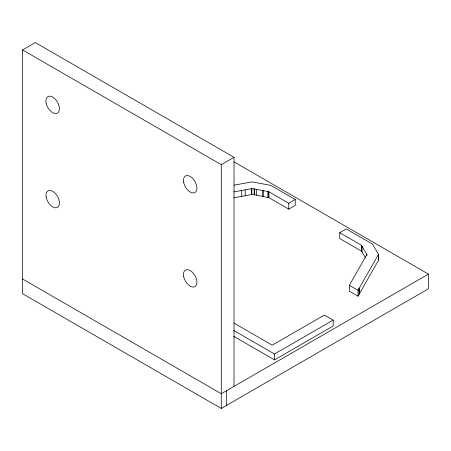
<?xml version="1.0" encoding="UTF-8"?>
<svg xmlns="http://www.w3.org/2000/svg" width="451" height="451" viewBox="0 0 451 451"><rect width="100%" height="100%" fill="white"/><g stroke="black" fill="none" stroke-linecap="round" stroke-linejoin="round"><path stroke-width="0.68" d="M339.71 232.671L361.42 245.203L366.872 254.55L349.345 285.297L349.345 291.183L358.026 296.194L358.026 290.309L378.502 254.387L372.503 244.104L346.205 228.922L339.71 232.671L339.71 238.551L361.42 251.089L365.344 257.527M358.026 296.194L378.502 260.266L378.502 254.387M233.984 161.841L428.45 274.118L428.45 288.82L221.283 408.431L22.55 293.691L22.55 49.926L35.285 42.569L234.018 157.309L234.018 386.366M22.55 49.926L221.283 164.66L234.018 157.309M233.776 191.929L251.816 188.642L265.955 191.128L268.926 191.799L288.764 203.26L295.264 199.505L295.264 205.391L288.764 209.14L268.926 197.685L254.341 194.764L251.816 194.528L233.776 197.809M263.536 196.501L263.547 190.61M233.68 330.431L274.496 353.996L333.204 320.103L333.204 325.983L274.496 359.881L233.68 336.311M428.45 274.118L221.283 393.723L22.55 278.983M234.058 185.164L251.94 181.888L270.758 185.361L295.264 199.505M349.345 285.297L358.026 290.309M333.204 320.103L324.416 315.029L272.201 345.173L234.001 323.113M378.383 254.144L378.412 260.086M366.787 254.387L366.787 255.694L366.764 254.33M362.091 246.184L362.091 252.07M361.42 245.203L361.42 251.089M359.193 288.251L359.193 294.137L359.165 288.285M288.764 203.26L288.764 209.14M274.496 353.996L274.496 359.881M268.926 191.799L268.926 197.685M268.131 191.624L268.131 197.504M268.08 191.613L268.08 197.499M262.414 190.378L262.414 196.258M256.394 189.228L256.394 195.108M254.567 188.924L254.567 194.809M254.341 188.884L254.341 194.764M254.189 188.868L254.189 194.747M251.816 188.642L251.816 194.528M251.635 188.676L251.635 194.556M245.197 189.933L245.197 195.819M241.73 190.57L241.73 196.456M226.379 390.78L226.379 405.488M221.283 164.66L221.283 408.431M46.205 197.391A9.544 5.513 60 0 0 57.497 207.409A9.544 5.513 60 0 0 54.475 192.616A9.544 5.513 60 0 0 46.205 197.391M183.687 276.626A9.544 5.513 60 0 0 194.979 286.644A9.544 5.513 60 0 0 191.951 271.857A9.544 5.513 60 0 0 183.687 276.626M183.687 182.497A9.544 5.513 60 0 0 194.979 192.515A9.544 5.513 60 0 0 191.951 177.728A9.544 5.513 60 0 0 183.687 182.497M46.132 103.087A9.544 5.513 60 0 0 57.429 113.1A9.544 5.513 60 0 0 54.402 98.312A9.544 5.513 60 0 0 46.132 103.087"/></g></svg>
